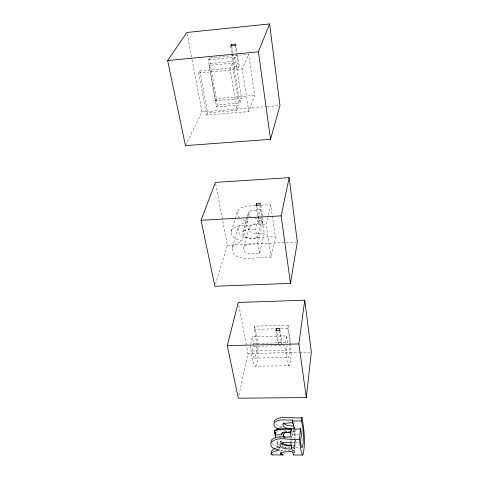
<?xml version="1.0" encoding="UTF-8"?>
<svg xmlns="http://www.w3.org/2000/svg" width="479" height="479" viewBox="0 0 479 479"><rect width="100%" height="100%" fill="white"/><g stroke="black" fill="none" stroke-linecap="round" stroke-linejoin="round"><path stroke-width="0.36" stroke-dasharray="2.4 1.8" d="M255.403 205.563C249.29 206.341 239.943 205.03 237.195 212.059L231.195 231.585C230.405 237.674 237.554 239.985 242.254 241.003L247.763 221.214L241.871 219.226M237.195 212.059L237.177 214.167L238.087 216.376L239.991 218.262M256.642 346.179L256.331 352.388L255.109 357.633L254.175 358.094L253.193 356.37A18.561 3.569 88.7 0 1 251.996 350.981L253.008 346.191M247.763 221.214L242.619 223.34L239.494 225.675L238.027 228.19L232.153 248.098C231.884 265.432 263.695 254.966 271.096 257.301L275.401 237.033L270.671 204.677L261.217 205.228M238.027 228.19C237.919 245.218 267.809 234.716 275.401 237.033M246.96 217.34L242.811 232.028L242.649 233.704L243.697 235.812C247.32 239.111 252.541 238.656 257.091 238.47L262.031 218.681L254.816 218.693M257.091 238.47L255.594 229.261L260.63 209.7L252.02 210.413L249.457 211.239L248.344 212.448L248.182 214.083L249.176 216.143L251.397 217.741M282.251 441.8L277.401 441.794L277 444.811L277.892 449.835M293.974 453.421L295.555 440.285M293.561 452.853L294.136 448.122L292.711 448.116M295.172 440.297L294.896 447.811L294.483 445.213L295.082 440.261M292.286 450.925L292.459 449.53M292.741 447.494L293.405 447.536L294.226 443.931L294.89 429.765M294.531 432.711L294.052 432.711L293.843 429.597M290.849 441.824L291.214 438.944M291.31 438.225L292.13 431.747L292.549 434.381L292.094 437.992M291.723 443.536L292.004 438.71M290.795 438.429L291.238 434.956M280.419 442.62L280.622 441.183L281.598 440.417L283.059 440.117M283.029 424.214L283.436 421.334L283.269 422.364M279.664 448.829L279.916 447.033L276.012 445.949L273.383 444.751L271.821 443.416M278.101 448.386L278.311 446.937L277.401 441.794M289.747 343.449C289.711 348.077 290.286 353.161 288.4 357.478L287.244 355.693A18.717 2.766 88.5 0 1 286.268 350.245L287.436 342.671L286.424 335.905L252.355 336.749L250.727 344.323M285.334 342.832L286.424 335.905M289.693 342.132C289.939 336.408 286.981 330.869 288.101 325.253L254.636 326.175L253.948 329.372L255.75 336.737L256.558 344.215M294.22 453.044L294.567 450.847L294.136 448.122M281.616 344.407L281.981 342.15L280.197 330.606M243.925 247.074L243.524 249.475L244.368 251.301C248.397 255.139 254.559 253.379 259.54 253.499L264.312 233.363L262.696 222.98C258.067 223.328 252.553 223.244 249.343 227.142L243.925 247.074C247.296 243.069 253.008 243.212 257.81 242.871L262.696 222.98M280.449 442.273L280.622 441.183M249.343 227.142L248.948 229.495L249.745 231.273C253.595 235.003 259.534 233.273 264.312 233.363M278.233 343.922L278.521 342.234L276.808 331.414M253.151 345.509L253.583 343.461L252.355 336.749M238.913 395.325L247.984 353.508L246.595 346.215M271.096 257.301L266.031 224.16L267.923 216.221M268.09 215.502L270.671 204.677M257.846 216.801L258.756 222.549L262.63 222.34L263.127 220.34L262.791 218.184M281.82 444.823L282.412 446.189L283.837 447.194M280.844 452.104L281.107 451.062L282.897 449.835M258.756 222.549L259.271 220.544L257.001 206.215M242.811 232.028L243.961 230.794L249.457 211.239M247.158 216.64L248.344 212.448M215.514 284.143L227.399 245.35L215.556 183.128M232.297 63.24L238.973 105.027L216.544 106.895L209.161 65.419L232.297 63.24L229.992 68.144L199.881 70.94L198.725 72.988L206.599 115.05L248.835 111.607L254.69 95.381L248.673 54.205L209.263 57.983L208.215 59.875L215.484 100.722L241.554 98.506L235.087 57.306L208.215 59.875M206.599 115.05L207.664 112.799L236.848 110.41L238.973 105.027M216.544 106.895L217.466 104.871L239.775 103.003L241.554 98.506M248.835 111.607L242.32 68.964L248.673 54.205M231.195 231.585L232.058 229.621L233.776 227.95L236.357 226.663L240.362 225.753L266.031 224.16M232.89 53.822L234.926 66.707L234.231 68.234L238.602 67.832L239.278 66.306L237.279 53.397M215.484 100.722L216.454 98.65L254.69 95.381M235.087 57.306L233.165 61.402L210.161 63.575L209.161 65.419M289.25 365.776L288.562 365.585L287.029 360.915L284.897 345.604L250.283 346.383L252.858 361.549L254.774 366.178L289.25 365.776C291.747 359.214 290.867 351.837 290.765 344.94M185.445 145.634L202.006 111.918L191.738 57.977M232.153 248.098L233.668 245.529L236.907 243.158L242.254 241.003M255.66 366.363C258.804 360.322 257.959 352.981 257.882 346.365M283.831 431.795L285.568 430.31L286.957 429.855M275.874 432.429L280.472 430.561M243.961 230.794L246.625 229.956L255.594 229.261M279.634 428.16L282.724 427.208L278.94 426.071L274.892 423.49M275.491 448.254L279.916 447.033M234.926 66.707L239.278 66.306M198.725 72.988L242.32 68.964M202.006 111.918L266.605 106.595M267.348 106.536L279.97 105.494M259.271 220.544L263.127 220.34M227.399 245.35L296.591 242.015M253.948 329.372L275.629 328.792M280.862 328.654L287.592 328.474M278.521 342.234L281.981 342.15M253.583 343.461L287.436 342.671M251.996 350.981L286.268 350.245M247.984 353.508L298.68 352.454M299.429 352.442L309.865 352.227M254.66 358.136L288.4 357.478M292.435 431.729L294.178 431.729M292.549 434.381L298.501 434.381M278.748 437.896L285.406 437.902L285.119 437.758M291.549 442.321L299.89 442.333M277 444.811L279.065 444.817M292.358 445.207L294.483 445.213M283.466 447.781L290.609 447.799M291.322 447.799L299.034 447.787M294.567 450.847L280.844 450.517M280.053 447.368L278.311 446.937M285.047 447.536L286.256 447.871M254.636 326.175L256.355 334.282L257.798 345.048M187.163 33.925L191.6 57.246M238.817 305.368L246.457 345.485M288.101 325.253L290.717 344.299M199.881 70.94L207.664 112.799M209.263 57.983L217.466 104.871M293.962 422.011L294.19 423.382M229.992 68.144L236.848 110.41M257.81 242.871L259.54 253.499M231.752 46.661L232.776 53.103M230.686 45.954L231.83 53.139M231.944 53.858L239.775 103.003M256.02 205.305L257.732 216.083M275.958 330.761L278.024 343.766M235.836 44.074L237.171 52.678M260.792 205.269L262.684 217.466M235.129 45.517L238.602 67.832M259.947 205.078L261.6 215.915M261.738 216.586L262.63 222.34M279.479 330.672L281.502 343.688M295.034 429.388L295.633 438.381M293.795 429.382L294.052 432.711"/><path stroke-width="0.72" d="M274.186 422.059L274.251 420.73C281.329 414.239 293.441 419.514 301.932 417.526C304.159 429.723 305.656 442.506 303.027 454.733L302.471 455.05L293.555 455.008L292.202 451.625L289.927 451.613L285.622 451.811L282.556 452.338L280.814 453.164L280.514 454.086L283.095 454.954L281.353 453.858L280.718 452.631M271.102 441.901L271.174 440.494C275.305 434.74 284.149 437.734 290.136 436.86L291.118 429.22L279.916 429.388L274.485 430.645L275.79 437.896M306.297 397.558L311.356 352.191L304.746 300.213L238.267 302.453L227.28 345.587L238.291 398.205L306.297 397.558L298.872 343.952L304.746 300.213M271.258 453.122L271.461 451.338L272.773 449.703L274.946 448.548M302.471 455.05C299.273 446.817 299.118 437.411 300.644 428.777C292.453 430.01 281.838 426.681 274.485 430.645M300.644 428.777L301.477 434.381L300.584 442.333A17.334 2.251 89.3 0 0 301.381 446.727L301.698 447.524L302.309 447.56L303.051 443.949L303.399 438.255L303.051 429.37L301.542 420.933L301.932 417.526M291.693 449.003L290.759 442.542L283.412 442.698L281.203 443.201L280.215 444.063L280.017 445.278L280.802 446.787C283.837 449.278 288.011 448.895 291.693 449.003L291.867 447.637M294.381 427.376L294.202 428.837L293.22 423.131L292.741 423.131L292.184 420.969L292.322 419.879C286.472 420.748 277.784 417.868 273.808 423.574C273.299 427.076 277.61 428.825 280.419 429.501M292.741 423.131L292.783 422.819L289.867 422.831L283.981 423.454L283.029 424.214L282.861 425.232L283.646 426.538C285.999 428.448 289.094 428.789 292.04 428.837M282.73 432.357L281.706 433.549L282.67 432.782L284.837 432.327L290.849 432.172M275.287 434.387L275.221 434.812L281.628 434.812L281.586 434.208M281.939 443.907L282.149 442.506M275.138 432.01L274.958 433.208L275.341 432.723M281.766 433.124L281.628 434.812M290.49 283.388L297.333 241.979L289.148 177.661L215.418 182.397L201.06 220.262L214.867 286.256L290.49 283.388L281.137 215.873L289.148 177.661M276.353 328.534L275.958 330.761L279.479 330.672L279.862 328.438L276.353 328.534L276.694 330.696M256.546 203.347L256.02 205.305L259.947 205.078L260.462 203.12L256.546 203.347L256.888 205.497M270.539 139.329L279.97 105.494L269.593 23.95L186.882 32.464L167.644 60.552L185.445 145.634L270.539 139.329L258.421 51.816L269.593 23.95M231.417 44.511L230.686 45.954L235.129 45.517L235.836 44.074L231.417 44.511L231.644 45.942M276.91 429.418L278.401 428.543M293.555 455.008L293.316 454.882M167.644 60.552L258.421 51.816M291.04 431.819L285.227 432.806L283.478 434.04L283.089 435.597L283.706 436.818M201.06 220.262L281.137 215.873M285.526 431.878L286.795 431.824M227.28 345.587L298.872 343.952M292.184 420.969L301.542 420.933M293.843 425.921C290.508 425.879 286.765 425.945 284.041 423.711L283.879 423.412M299.471 438.992C291.334 441.321 276.658 434.758 270.737 443.285C269.893 448.015 276.084 449.374 279.491 450.026C276.658 450.853 273.347 451.164 271.156 453.332L271.084 454.242L272.216 454.9L283.095 454.954M291.651 445.207C288.651 445.105 285.227 445.392 282.814 443.291M291.597 445.883C288.071 445.817 284.167 445.961 281.239 443.686M271.671 454.23L272.216 454.9M284.682 437.195L283.808 436.076L283.317 434.064M274.551 430.22L275.162 433.693M291.118 429.22L291.352 430.693M275.623 434.064L275.676 435.345"/></g></svg>
